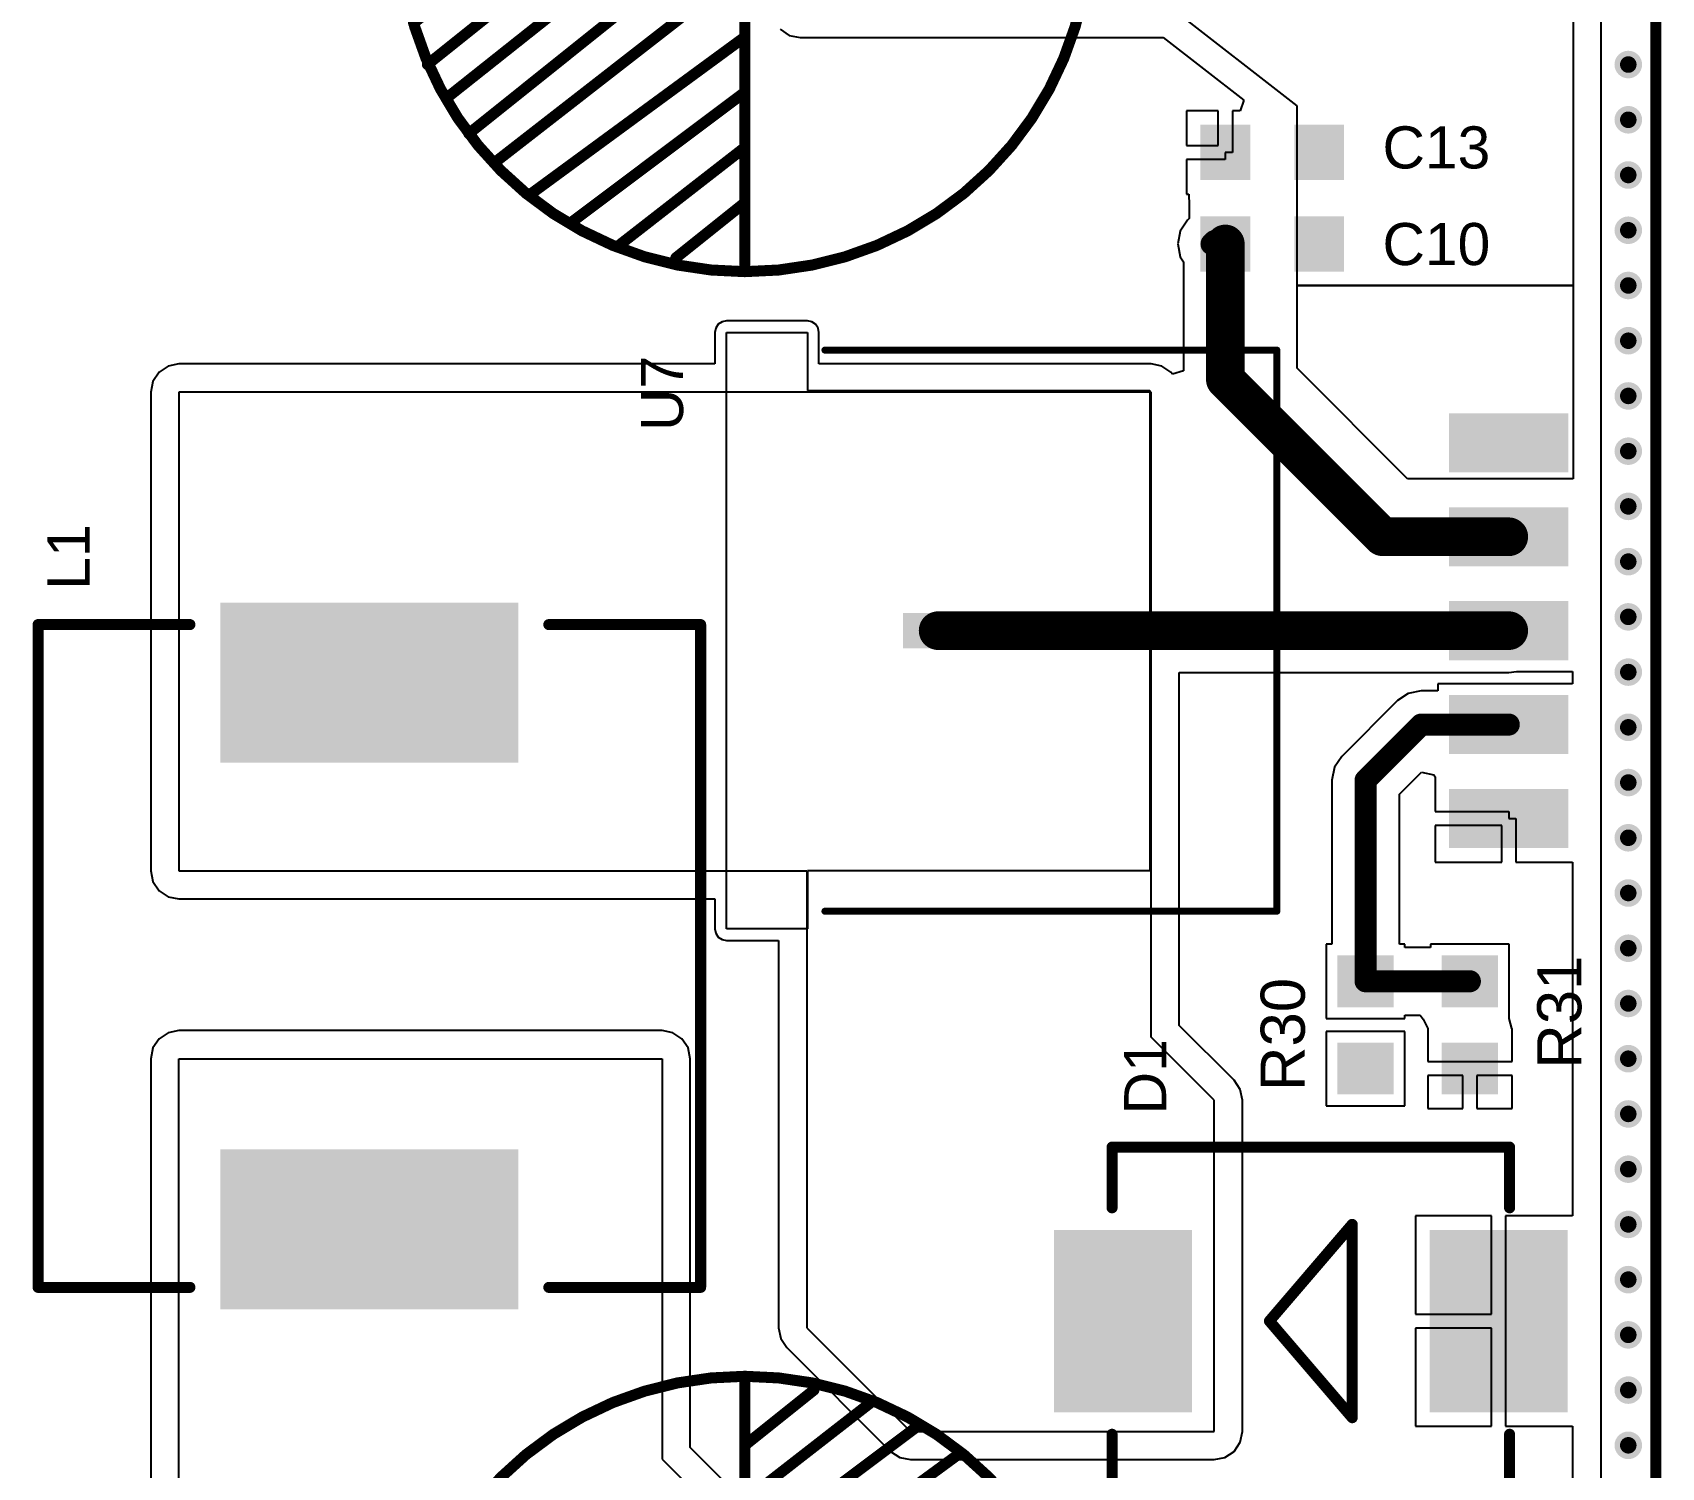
# Model space of a CAD drawing. Header units: inches. Extents: x 0 to 100, y 0 to 65.
# Drawn here: x 70.6 to 100.1, y 13.1 to 39.08 of the extents above; entities that cross this region are included whole.
import ezdxf

# ---------------------------------------------------------------- set-up
doc = ezdxf.new("R2010")
doc.units = ezdxf.units.IN
for name, color, linetype in [('Keep-Out Layer', 6, 'Continuous'), ('Multi-Layer', 9, 'Continuous'), ('Pad Holes', 156, 'Continuous'), ('Top Layer', 1, 'Continuous'), ('Top Overlay', 2, 'Continuous'), ('Via Holes', 16, 'Continuous')]:
    doc.layers.add(name, color=color, linetype=linetype)
doc.styles.add('Arial', font='', dxfattribs={"height": 0.2})
doc.styles.get('Arial').set_extended_font_data('Arial')

# ---------------------------------------------------------------- blocks, each defined once
blk = doc.blocks.new('XL4015_314')
at = {"layer": 'Top Layer'}
for points in [[(-6.342001539999999, 3.772999819999999), (-6.342001539999999, 2.70299942), (-8.5020023, 2.70299942), (-8.5020023, 3.772999819999999)], [(-6.342001539999999, 2.07299814), (-6.342001539999999, 1.00299774), (-8.5020023, 1.00299774), (-8.5020023, 2.07299814)], [(-6.342001539999999, 0.3729990000000001), (-6.342001539999999, -0.6970014), (-8.5020023, -0.6970014), (-8.5020023, 0.3729989999999999)], [(2.277999, 0.1554988), (3.547999, 0.1554988), (3.547999, -0.4795012), (2.277999, -0.4795012)], [(-6.342001539999999, -1.32700014), (-6.342001539999999, -2.39700054), (-8.5020023, -2.39700054), (-8.5020023, -1.32700014)], [(-6.342001539999999, -3.02700182), (-6.342001539999999, -4.09700222), (-8.5020023, -4.09700222), (-8.5020023, -3.02700182)]]:
    blk.add_hatch(color=1, dxfattribs=at).paths.add_polyline_path(points)
for p, q in [((5.27799808, 4.187997719999999), (5.27799808, 5.23799816)), ((5.27799808, 5.23799816), (6.74800022, 5.23799816)), ((6.74800022, 5.23799816), (6.74800022, -5.56200056)), ((-0.92200222, -4.51200012), (-0.92200222, 4.187997719999999)), ((-0.92200222, 4.187997719999999), (5.27799808, 4.187997719999999)), ((5.27799808, -4.51200012), (-0.92200222, -4.51200012)), ((5.27799808, -5.56200056), (5.27799808, -4.51200012)), ((6.74800022, -5.56200056), (5.27799808, -5.56200056))]:
    blk.add_line(p, q, dxfattribs=at)
at = {"layer": 'Top Overlay', "const_width": 0.127}
for points in [[(4.96299998, 4.917998799999999), (-3.22200016, 4.917998799999999)], [(-3.22200016, 4.917998799999999), (-3.22200016, -5.2420012)], [(4.96299998, -5.2420012), (-3.22200016, -5.2420012)]]:
    blk.add_lwpolyline(points, dxfattribs=at)
at = {"layer": 'Top Overlay', "const_width": 0.0635}
for points in [[(-3.25375016, 4.917998799999999, 1), (-3.19025016, 4.917998799999999, 1)], [(-3.25375016, 4.917998799999999, 1), (-3.19025016, 4.917998799999999, 1)], [(4.93124998, 4.917998799999999, 1), (4.99474998, 4.917998799999999, 1)], [(-3.25375016, -5.2420012, 1), (-3.19025016, -5.2420012, 1)], [(-3.25375016, -5.2420012, 1), (-3.19025016, -5.2420012, 1)], [(4.93124998, -5.2420012, 1), (4.99474998, -5.2420012, 1)]]:
    blk.add_lwpolyline(points, format="xyb", close=True, dxfattribs=at)
blk = doc.blocks.new('DIOM6959X26L_315')
at = {"layer": 'Top Layer'}
for points in [[(-4.65000086, -1.65000051), (-4.65000086, 1.65000051), (-2.15000078, 1.65000051), (-2.15000078, -1.65000051)], [(2.14999824, -1.65000051), (2.14999824, 1.65000051), (4.64999832, 1.65000051), (4.64999832, -1.65000051)]]:
    blk.add_hatch(color=1, dxfattribs=at).paths.add_polyline_path(points)
at = {"layer": 'Top Overlay', "const_width": 0.1999996}
for points in [[(-3.60000042, 2.04999844), (-3.60000042, 3.14999878)], [(-3.60000042, 3.14999878), (3.60000042, 3.14999878)], [(3.60000042, 2.04999844), (3.60000042, 3.14999878)], [(-0.7499985, 0), (0.75000104, 1.74999904)], [(0.75000104, -1.74999904), (0.75000104, 1.74999904)], [(-0.7499985, 0), (0.75000104, -1.74999904)], [(-3.60000042, -3.15000132), (-3.60000042, -2.05000098)], [(3.60000042, -3.15000132), (3.60000042, -2.05000098)], [(-3.60000042, -3.15000132), (3.60000042, -3.15000132)]]:
    blk.add_lwpolyline(points, dxfattribs=at)
at = {"layer": 'Top Overlay', "const_width": 0.0999998}
for points in [[(-3.65000032, 3.14999878, 1), (-3.55000052, 3.14999878, 1)], [(-3.65000032, 3.14999878, 1), (-3.55000052, 3.14999878, 1)], [(3.55000052, 3.14999878, 1), (3.65000032, 3.14999878, 1)], [(3.55000052, 3.14999878, 1), (3.65000032, 3.14999878, 1)], [(-3.65000032, 2.04999844, 1), (-3.55000052, 2.04999844, 1)], [(3.55000052, 2.04999844, 1), (3.65000032, 2.04999844, 1)], [(0.7000011399999999, 1.74999904, 1), (0.8000009399999999, 1.74999904, 1)], [(0.7000011399999999, 1.74999904, 1), (0.8000009399999999, 1.74999904, 1)], [(-0.7999984, 0, 1), (-0.6999985999999999, 0, 1)], [(-0.7999984, 0, 1), (-0.6999985999999999, 0, 1)], [(0.7000011399999999, -1.74999904, 1), (0.8000009399999999, -1.74999904, 1)], [(0.7000011399999999, -1.74999904, 1), (0.8000009399999999, -1.74999904, 1)], [(-3.65000032, -2.05000098, 1), (-3.55000052, -2.05000098, 1)], [(3.55000052, -2.05000098, 1), (3.65000032, -2.05000098, 1)], [(-3.65000032, -3.15000132, 1), (-3.55000052, -3.15000132, 1)], [(-3.65000032, -3.15000132, 1), (-3.55000052, -3.15000132, 1)], [(3.55000052, -3.15000132, 1), (3.65000032, -3.15000132, 1)], [(3.55000052, -3.15000132, 1), (3.65000032, -3.15000132, 1)]]:
    blk.add_lwpolyline(points, format="xyb", close=True, dxfattribs=at)
blk = doc.blocks.new('CAPC1608X10N_316')
at = {"layer": 'Top Layer'}
for points in [[(-1.30000121, -0.5000002699999999), (-1.30000121, 0.5000002699999999), (-0.4000004699999999, 0.5000002699999999), (-0.4000004699999999, -0.5000002699999999)], [(0.39999793, -0.5000002699999999), (0.39999793, 0.5000002699999999), (1.29999867, 0.5000002699999999), (1.29999867, -0.5000002699999999)]]:
    blk.add_hatch(color=1, dxfattribs=at).paths.add_polyline_path(points)
blk = doc.blocks.new('RES_0603_321')
at = {"layer": 'Top Layer'}
for points in [[(-1.25999875, 0.5100002499999999), (-0.31999809, 0.5100002499999999), (-0.31999809, -0.5100002499999999), (-1.25999875, -0.5100002499999999)], [(0.32000317, 0.5100002499999999), (1.26000383, 0.5100002499999999), (1.26000383, -0.5100002499999999), (0.32000317, -0.5100002499999999)]]:
    blk.add_hatch(color=1, dxfattribs=at).paths.add_polyline_path(points)
blk = doc.blocks.new('RES_0603_322')
at = {"layer": 'Top Layer'}
for points in [[(-1.25999875, 0.5100002499999999), (-0.31999809, 0.5100002499999999), (-0.31999809, -0.5100002499999999), (-1.25999875, -0.5100002499999999)], [(0.32000317, 0.5100002499999999), (1.26000383, 0.5100002499999999), (1.26000383, -0.5100002499999999), (0.32000317, -0.5100002499999999)]]:
    blk.add_hatch(color=1, dxfattribs=at).paths.add_polyline_path(points)
blk = doc.blocks.new('CAP_D12_5_H21_P5_324')
at = {"layer": 'Multi-Layer'}
h = blk.add_hatch(color=9, dxfattribs=at)
edge = h.paths.add_edge_path()
edge.add_arc((-2.50000008, 0), 0.7499985, 0, 360)
h = blk.add_hatch(color=9, dxfattribs=at)
edge = h.paths.add_edge_path()
edge.add_arc((2.50000008, 0), 0.7499985, 0, 360)
at = {"layer": 'Pad Holes'}
h = blk.add_hatch(color=7, dxfattribs=at)
edge = h.paths.add_edge_path()
edge.add_arc((-2.50000008, 0), 0.3999992, 0, 360)
h = blk.add_hatch(color=7, dxfattribs=at)
edge = h.paths.add_edge_path()
edge.add_arc((2.50000008, 0), 0.3999992, 0, 360)
at = {"layer": 'Top Layer'}
h = blk.add_hatch(color=1, dxfattribs=at)
edge = h.paths.add_edge_path()
edge.add_arc((-2.50000008, 0), 0.7499985, 0, 360)
h = blk.add_hatch(color=1, dxfattribs=at)
edge = h.paths.add_edge_path()
edge.add_arc((2.50000008, 0), 0.7499985, 0, 360)
at = {"layer": 'Top Overlay'}
for points, const_width in [([(6.2500002, 0, 1), (-6.2500002, 0, 1)], 0.1999996), ([(-0.0499999, 6.2500002, 1), (0.0499999, 6.2500002, 1)], 0.0999998), ([(1.20000014, 6.000000699999999, 1), (1.29999994, 6.000000699999999, 1)], 0.0999998), ([(2.20000068, 5.7500012, 1), (2.30000048, 5.7500012, 1)], 0.0999998), ([(3.11000648, 5.3700045, 1), (3.21000628, 5.3700045, 1)], 0.0999998), ([(-0.0499999, 5.00000016, 1), (0.0499999, 5.00000016, 1)], 0.0999998), ([(3.8465125, 4.857442659999999, 1), (3.9465123, 4.857442659999999, 1)], 0.0999998), ([(4.45000126, 4.24999912, 1), (4.55000106, 4.24999912, 1)], 0.0999998), ([(-0.0499999, 3.99999962, 1), (0.0499999, 3.99999962, 1)], 0.0999998), ([(4.950000259999999, 3.75000012, 1), (5.050000059999999, 3.75000012, 1)], 0.0999998), ([(-0.0499999, 2.99999908, 1), (0.0499999, 2.99999908, 1)], 0.0999998), ([(5.363573219999999, 3.11416192, 1), (5.463573019999999, 3.11416192, 1)], 0.0999998), ([(5.7000013, 2.50000008, 1), (5.8000011, 2.50000008, 1)], 0.0999998), ([(-0.0499999, 2.00000108, 1), (0.0499999, 2.00000108, 1)], 0.0999998), ([(5.9500008, 1.74999904, 1), (6.0500006, 1.74999904, 1)], 0.0999998), ([(2.97510962, 1.21836434, 1), (3.07510942, 1.21836434, 1)], 0.0999998), ([(3.62683044, 0.84146136, 1), (3.72683024, 0.84146136, 1)], 0.0999998), ([(6.0890785, 0.8783116799999999, 1), (6.189078299999999, 0.8783116799999999, 1)], 0.0999998), ([(-7.300000639999999, 0.508, 1), (-7.20000084, 0.508, 1)], 0.0999998), ([(-0.0499999, 0.75000104, 1), (0.0499999, 0.75000104, 1)], 0.0999998), ([(5.9500008, 0.75000104, 1), (6.0500006, 0.75000104, 1)], 0.0999998), ([(5.9500008, 0.75000104, 1), (6.0500006, 0.75000104, 1)], 0.0999998), ([(-7.808000639999999, 0, 1), (-7.708000839999999, 0, 1)], 0.0999998), ([(-6.79200064, 0, 1), (-6.69200084, 0, 1)], 0.0999998), ([(-6.300000099999999, 0, 1), (-6.200000299999999, 0, 1)], 0.0999998), ([(3.7243893, -0.03048762, 1), (3.824389099999999, -0.03048762, 1)], 0.0999998), ([(6.200000299999999, 0, 1), (6.300000099999999, 0, 1)], 0.0999998), ([(6.200000299999999, 0, 1), (6.300000099999999, 0, 1)], 0.0999998), ([(-0.0499999, -0.2499995, 1), (0.0499999, -0.2499995, 1)], 0.0999998), ([(1.17950742, -0.22540976, 1), (1.27950722, -0.22540976, 1)], 0.0999998), ([(-7.300000639999999, -0.508, 1), (-7.20000084, -0.508, 1)], 0.0999998), ([(1.43235426, -0.9794112999999999, 1), (1.53235406, -0.9794112999999999, 1)], 0.0999998), ([(-0.0499999, -1.25000004, 1), (0.0499999, -1.25000004, 1)], 0.0999998), ([(6.13361994, -0.9872268799999999, 1), (6.23361974, -0.9872268799999999, 1)], 0.0999998), ([(2.0603464, -1.37413746, 1), (2.1603462, -1.37413746, 1)], 0.0999998), ([(-0.0499999, -2.25000058, 1), (0.0499999, -2.25000058, 1)], 0.0999998), ([(5.6546369, -2.527808, 1), (5.7546367, -2.527808, 1)], 0.0999998), ([(-0.0499999, -3.25000112, 1), (0.0499999, -3.25000112, 1)], 0.0999998), ([(-0.0499999, -4.24999912, 1), (0.0499999, -4.24999912, 1)], 0.0999998), ([(-0.0499999, -5.24999966, 1), (0.0499999, -5.24999966, 1)], 0.0999998), ([(-0.0499999, -6.2500002, 1), (0.0499999, -6.2500002, 1)], 0.0999998), ([(-0.0499999, -6.2500002, 1), (0.0499999, -6.2500002, 1)], 0.0999998), ([(1.2496673, -6.11542592, 1), (1.3496671, -6.11542592, 1)], 0.0999998)]:
    blk.add_lwpolyline(points, format="xyb", close=True, dxfattribs=dict(at, const_width=const_width))
at = {"layer": 'Top Overlay', "const_width": 0.1999996}
for points in [[(0, -6.2500002), (0, 6.2500002)], [(0, 5.00000016), (1.25000004, 6.000000699999999)], [(0, 3.99999962), (2.25000058, 5.7500012)], [(0, 2.99999908), (3.16000638, 5.3700045)], [(0, 2.00000108), (3.896512399999999, 4.857442659999999)], [(0, 0.75000104), (4.50000116, 4.24999912)], [(0, -0.2499995), (5.00000016, 3.75000012)], [(3.02510952, 1.21836434), (5.41357312, 3.11416192)], [(3.67683034, 0.84146136), (5.7500012, 2.50000008)], [(3.7743892, -0.03048762), (6.000000699999999, 1.74999904)], [(6.000000699999999, 0.75000104), (6.1390784, 0.8783116799999999)], [(-7.250000739999999, -0.508), (-7.250000739999999, 0.508)], [(0, -4.24999912), (6.000000699999999, 0.75000104)], [(-7.75800074, 0), (-6.742000739999999, 0)], [(0, -5.24999966), (6.2500002, 0)], [(0, -1.25000004), (1.22950732, -0.22540976)], [(0, -2.25000058), (1.48235416, -0.9794112999999999)], [(0, -6.2500002), (6.18361984, -0.9872268799999999)], [(0, -3.25000112), (2.1103463, -1.37413746)], [(1.2996672, -6.11542592), (5.7046368, -2.527808)]]:
    blk.add_lwpolyline(points, dxfattribs=at)
blk = doc.blocks.new('IND_1212_325')
at = {"layer": 'Top Layer'}
for points in [[(-6.39999736, -2.69999714), (-6.39999736, 2.70000222), (-3.499998080000001, 2.70000222), (-3.499998079999999, -2.69999714)], [(3.50000316, -2.69999714), (3.500003159999999, 2.70000222), (6.40000244, 2.70000222), (6.40000244, -2.69999714)]]:
    blk.add_hatch(color=1, dxfattribs=at).paths.add_polyline_path(points)
at = {"layer": 'Top Overlay', "const_width": 0.1999996}
for points in [[(-6.000000699999999, 3.25000112), (-5.99999816, 6.00000324)], [(6.00000324, 6.00000324), (-5.99999816, 6.00000324)], [(6.000000699999999, 3.25000112), (6.00000324, 6.00000324)], [(-5.99999816, -5.99999816), (-6.000000699999999, -3.25000112)], [(6.00000324, -5.99999816), (6.000000699999999, -3.25000112)], [(6.00000324, -5.99999816), (-5.99999816, -5.99999816)]]:
    blk.add_lwpolyline(points, dxfattribs=at)
at = {"layer": 'Top Overlay', "const_width": 0.0999998}
for points in [[(-6.04999806, 6.00000324, 1), (-5.94999826, 6.00000324, 1)], [(-6.04999806, 6.00000324, 1), (-5.94999826, 6.00000324, 1)], [(5.950003339999999, 6.00000324, 1), (6.050003139999999, 6.00000324, 1)], [(5.950003339999999, 6.00000324, 1), (6.050003139999999, 6.00000324, 1)], [(-6.0500006, 3.25000112, 1), (-5.9500008, 3.25000112, 1)], [(5.9500008, 3.25000112, 1), (6.0500006, 3.25000112, 1)], [(-6.0500006, -3.25000112, 1), (-5.9500008, -3.25000112, 1)], [(5.9500008, -3.25000112, 1), (6.0500006, -3.25000112, 1)], [(-6.04999806, -5.99999816, 1), (-5.94999826, -5.99999816, 1)], [(-6.04999806, -5.99999816, 1), (-5.94999826, -5.99999816, 1)], [(5.950003339999999, -5.99999816, 1), (6.050003139999999, -5.99999816, 1)], [(5.950003339999999, -5.99999816, 1), (6.050003139999999, -5.99999816, 1)]]:
    blk.add_lwpolyline(points, format="xyb", close=True, dxfattribs=at)
blk = doc.blocks.new('CAP_D12_5_H21_P5_326')
at = {"layer": 'Multi-Layer'}
h = blk.add_hatch(color=9, dxfattribs=at)
edge = h.paths.add_edge_path()
edge.add_arc((-2.50000008, 0), 0.7499985, 0, 360)
h = blk.add_hatch(color=9, dxfattribs=at)
edge = h.paths.add_edge_path()
edge.add_arc((2.50000008, 0), 0.7499985, 0, 360)
at = {"layer": 'Pad Holes'}
h = blk.add_hatch(color=7, dxfattribs=at)
edge = h.paths.add_edge_path()
edge.add_arc((-2.50000008, 0), 0.3999992, 0, 360)
h = blk.add_hatch(color=7, dxfattribs=at)
edge = h.paths.add_edge_path()
edge.add_arc((2.50000008, 0), 0.3999992, 0, 360)
at = {"layer": 'Top Layer'}
h = blk.add_hatch(color=1, dxfattribs=at)
edge = h.paths.add_edge_path()
edge.add_arc((-2.50000008, 0), 0.7499985, 0, 360)
h = blk.add_hatch(color=1, dxfattribs=at)
edge = h.paths.add_edge_path()
edge.add_arc((2.50000008, 0), 0.7499985, 0, 360)
at = {"layer": 'Top Overlay'}
for points, const_width in [([(6.2500002, 0, 1), (-6.2500002, 0, 1)], 0.1999996), ([(-0.0499999, 6.2500002, 1), (0.0499999, 6.2500002, 1)], 0.0999998), ([(1.20000014, 6.000000699999999, 1), (1.29999994, 6.000000699999999, 1)], 0.0999998), ([(2.20000068, 5.7500012, 1), (2.30000048, 5.7500012, 1)], 0.0999998), ([(3.11000648, 5.3700045, 1), (3.21000628, 5.3700045, 1)], 0.0999998), ([(-0.0499999, 5.00000016, 1), (0.0499999, 5.00000016, 1)], 0.0999998), ([(3.8465125, 4.857442659999999, 1), (3.9465123, 4.857442659999999, 1)], 0.0999998), ([(4.45000126, 4.24999912, 1), (4.55000106, 4.24999912, 1)], 0.0999998), ([(-0.0499999, 3.99999962, 1), (0.0499999, 3.99999962, 1)], 0.0999998), ([(4.950000259999999, 3.75000012, 1), (5.050000059999999, 3.75000012, 1)], 0.0999998), ([(-0.0499999, 2.99999908, 1), (0.0499999, 2.99999908, 1)], 0.0999998), ([(5.363573219999999, 3.11416192, 1), (5.463573019999999, 3.11416192, 1)], 0.0999998), ([(5.7000013, 2.50000008, 1), (5.8000011, 2.50000008, 1)], 0.0999998), ([(-0.0499999, 2.00000108, 1), (0.0499999, 2.00000108, 1)], 0.0999998), ([(5.9500008, 1.74999904, 1), (6.0500006, 1.74999904, 1)], 0.0999998), ([(2.97510962, 1.21836434, 1), (3.07510942, 1.21836434, 1)], 0.0999998), ([(3.62683044, 0.84146136, 1), (3.72683024, 0.84146136, 1)], 0.0999998), ([(6.0890785, 0.8783116799999999, 1), (6.189078299999999, 0.8783116799999999, 1)], 0.0999998), ([(-7.300000639999999, 0.508, 1), (-7.20000084, 0.508, 1)], 0.0999998), ([(-0.0499999, 0.75000104, 1), (0.0499999, 0.75000104, 1)], 0.0999998), ([(5.9500008, 0.75000104, 1), (6.0500006, 0.75000104, 1)], 0.0999998), ([(5.9500008, 0.75000104, 1), (6.0500006, 0.75000104, 1)], 0.0999998), ([(-7.808000639999999, 0, 1), (-7.708000839999999, 0, 1)], 0.0999998), ([(-6.79200064, 0, 1), (-6.69200084, 0, 1)], 0.0999998), ([(-6.300000099999999, 0, 1), (-6.200000299999999, 0, 1)], 0.0999998), ([(3.7243893, -0.03048762, 1), (3.824389099999999, -0.03048762, 1)], 0.0999998), ([(6.200000299999999, 0, 1), (6.300000099999999, 0, 1)], 0.0999998), ([(6.200000299999999, 0, 1), (6.300000099999999, 0, 1)], 0.0999998), ([(-0.0499999, -0.2499995, 1), (0.0499999, -0.2499995, 1)], 0.0999998), ([(1.17950742, -0.22540976, 1), (1.27950722, -0.22540976, 1)], 0.0999998), ([(-7.300000639999999, -0.508, 1), (-7.20000084, -0.508, 1)], 0.0999998), ([(1.43235426, -0.9794112999999999, 1), (1.53235406, -0.9794112999999999, 1)], 0.0999998), ([(-0.0499999, -1.25000004, 1), (0.0499999, -1.25000004, 1)], 0.0999998), ([(6.13361994, -0.9872268799999999, 1), (6.23361974, -0.9872268799999999, 1)], 0.0999998), ([(2.0603464, -1.37413746, 1), (2.1603462, -1.37413746, 1)], 0.0999998), ([(-0.0499999, -2.25000058, 1), (0.0499999, -2.25000058, 1)], 0.0999998), ([(5.6546369, -2.527808, 1), (5.7546367, -2.527808, 1)], 0.0999998), ([(-0.0499999, -3.25000112, 1), (0.0499999, -3.25000112, 1)], 0.0999998), ([(-0.0499999, -4.24999912, 1), (0.0499999, -4.24999912, 1)], 0.0999998), ([(-0.0499999, -5.24999966, 1), (0.0499999, -5.24999966, 1)], 0.0999998), ([(-0.0499999, -6.2500002, 1), (0.0499999, -6.2500002, 1)], 0.0999998), ([(-0.0499999, -6.2500002, 1), (0.0499999, -6.2500002, 1)], 0.0999998), ([(1.2496673, -6.11542592, 1), (1.3496671, -6.11542592, 1)], 0.0999998)]:
    blk.add_lwpolyline(points, format="xyb", close=True, dxfattribs=dict(at, const_width=const_width))
at = {"layer": 'Top Overlay', "const_width": 0.1999996}
for points in [[(0, 6.2500002), (0, -6.2500002)], [(1.25000004, 6.000000699999999), (0, 5.00000016)], [(2.25000058, 5.7500012), (0, 3.99999962)], [(3.16000638, 5.3700045), (0, 2.99999908)], [(3.896512399999999, 4.857442659999999), (0, 2.00000108)], [(4.50000116, 4.24999912), (0, 0.75000104)], [(5.00000016, 3.75000012), (0, -0.2499995)], [(5.41357312, 3.11416192), (3.02510952, 1.21836434)], [(5.7500012, 2.50000008), (3.67683034, 0.84146136)], [(6.000000699999999, 1.74999904), (3.7743892, -0.03048762)], [(6.1390784, 0.8783116799999999), (6.000000699999999, 0.75000104)], [(-7.250000739999999, 0.508), (-7.250000739999999, -0.508)], [(6.000000699999999, 0.75000104), (0, -4.24999912)], [(-6.742000739999999, 0), (-7.75800074, 0)], [(6.2500002, 0), (0, -5.24999966)], [(1.22950732, -0.22540976), (0, -1.25000004)], [(1.48235416, -0.9794112999999999), (0, -2.25000058)], [(6.18361984, -0.9872268799999999), (0, -6.2500002)], [(2.1103463, -1.37413746), (0, -3.25000112)], [(5.7046368, -2.527808), (1.2996672, -6.11542592)]]:
    blk.add_lwpolyline(points, dxfattribs=at)
blk = doc.blocks.new('CAPC1608X10N_327')
at = {"layer": 'Top Layer'}
for points in [[(-1.30000121, -0.5000002699999999), (-1.30000121, 0.5000002699999999), (-0.4000004699999999, 0.5000002699999999), (-0.4000004699999999, -0.5000002699999999)], [(0.39999793, -0.5000002699999999), (0.39999793, 0.5000002699999999), (1.29999867, 0.5000002699999999), (1.29999867, -0.5000002699999999)]]:
    blk.add_hatch(color=1, dxfattribs=at).paths.add_polyline_path(points)

msp = doc.modelspace()

# ---------------------------------------------------------------- hatches: boundary and pattern name
at = {"layer": 'Top Layer'}
h = msp.add_hatch(color=1, dxfattribs=at)
edge = h.paths.add_edge_path()
edge.add_arc((99.49999912, 38.50000428), 0.2499995, 0, 360)
h = msp.add_hatch(color=1, dxfattribs=at)
edge = h.paths.add_edge_path()
edge.add_arc((99.49999912, 37.50000374), 0.2499995, 0, 360)
h = msp.add_hatch(color=1, dxfattribs=at)
edge = h.paths.add_edge_path()
edge.add_arc((99.49999912, 36.50000574), 0.2499995, 0, 360)
h = msp.add_hatch(color=1, dxfattribs=at)
edge = h.paths.add_edge_path()
edge.add_arc((99.49999912, 35.50000266), 0.2499995, 0, 360)
h = msp.add_hatch(color=1, dxfattribs=at)
edge = h.paths.add_edge_path()
edge.add_arc((99.49999912, 34.50000465999999), 0.2499995, 0, 360)
h = msp.add_hatch(color=1, dxfattribs=at)
edge = h.paths.add_edge_path()
edge.add_arc((99.49999912, 33.50000412), 0.2499995, 0, 360)
h = msp.add_hatch(color=1, dxfattribs=at)
edge = h.paths.add_edge_path()
edge.add_arc((99.49999912, 32.50000612), 0.2499995, 0, 360)
h = msp.add_hatch(color=1, dxfattribs=at)
edge = h.paths.add_edge_path()
edge.add_arc((99.49999912, 31.5000005), 0.2499995, 0, 360)
h = msp.add_hatch(color=1, dxfattribs=at)
edge = h.paths.add_edge_path()
edge.add_arc((99.49999912, 30.5000025), 0.2499995, 0, 360)
h = msp.add_hatch(color=1, dxfattribs=at)
edge = h.paths.add_edge_path()
edge.add_arc((99.49999912, 29.50000196), 0.2499995, 0, 360)
h = msp.add_hatch(color=1, dxfattribs=at)
edge = h.paths.add_edge_path()
edge.add_arc((99.49999912, 28.50000396), 0.2499995, 0, 360)
h = msp.add_hatch(color=1, dxfattribs=at)
edge = h.paths.add_edge_path()
edge.add_arc((99.49999912, 27.50000088), 0.2499995, 0, 360)
h = msp.add_hatch(color=1, dxfattribs=at)
edge = h.paths.add_edge_path()
edge.add_arc((99.49999912, 26.50000288), 0.2499995, 0, 360)
h = msp.add_hatch(color=1, dxfattribs=at)
edge = h.paths.add_edge_path()
edge.add_arc((99.49999912, 25.50000233999999), 0.2499995, 0, 360)
h = msp.add_hatch(color=1, dxfattribs=at)
edge = h.paths.add_edge_path()
edge.add_arc((99.49999912, 24.50000434), 0.2499995, 0, 360)
h = msp.add_hatch(color=1, dxfattribs=at)
edge = h.paths.add_edge_path()
edge.add_arc((99.49999912, 23.50000126), 0.2499995, 0, 360)
h = msp.add_hatch(color=1, dxfattribs=at)
edge = h.paths.add_edge_path()
edge.add_arc((99.49999912, 22.50000326), 0.2499995, 0, 360)
h = msp.add_hatch(color=1, dxfattribs=at)
edge = h.paths.add_edge_path()
edge.add_arc((99.49999912, 21.50000272), 0.2499995, 0, 360)
h = msp.add_hatch(color=1, dxfattribs=at)
edge = h.paths.add_edge_path()
edge.add_arc((99.49999912, 20.50000472), 0.2499995, 0, 360)
h = msp.add_hatch(color=1, dxfattribs=at)
edge = h.paths.add_edge_path()
edge.add_arc((99.49999912, 19.4999991), 0.2499995, 0, 360)
h = msp.add_hatch(color=1, dxfattribs=at)
edge = h.paths.add_edge_path()
edge.add_arc((99.49999912, 18.5000011), 0.2499995, 0, 360)
h = msp.add_hatch(color=1, dxfattribs=at)
edge = h.paths.add_edge_path()
edge.add_arc((99.49999912, 17.50000056), 0.2499995, 0, 360)
h = msp.add_hatch(color=1, dxfattribs=at)
edge = h.paths.add_edge_path()
edge.add_arc((99.49999912, 16.50000002), 0.2499995, 0, 360)
h = msp.add_hatch(color=1, dxfattribs=at)
edge = h.paths.add_edge_path()
edge.add_arc((99.49999912, 15.49999948), 0.2499995, 0, 360)
h = msp.add_hatch(color=1, dxfattribs=at)
edge = h.paths.add_edge_path()
edge.add_arc((99.49999912, 14.50000148), 0.2499995, 0, 360)
h = msp.add_hatch(color=1, dxfattribs=at)
edge = h.paths.add_edge_path()
edge.add_arc((99.49999912, 13.50000094), 0.2499995, 0, 360)
at = {"layer": 'Via Holes'}
h = msp.add_hatch(color=7, dxfattribs=at)
edge = h.paths.add_edge_path()
edge.add_arc((99.49999912, 38.50000428), 0.1499997, 0, 360)
h = msp.add_hatch(color=7, dxfattribs=at)
edge = h.paths.add_edge_path()
edge.add_arc((99.49999912, 37.50000374), 0.1499997, 0, 360)
h = msp.add_hatch(color=7, dxfattribs=at)
edge = h.paths.add_edge_path()
edge.add_arc((99.49999912, 36.50000574), 0.1499997, 0, 360)
h = msp.add_hatch(color=7, dxfattribs=at)
edge = h.paths.add_edge_path()
edge.add_arc((99.49999912, 35.50000266), 0.1499997, 0, 360)
h = msp.add_hatch(color=7, dxfattribs=at)
edge = h.paths.add_edge_path()
edge.add_arc((99.49999912, 34.50000465999999), 0.1499997, 0, 360)
h = msp.add_hatch(color=7, dxfattribs=at)
edge = h.paths.add_edge_path()
edge.add_arc((99.49999912, 33.50000412), 0.1499997, 0, 360)
h = msp.add_hatch(color=7, dxfattribs=at)
edge = h.paths.add_edge_path()
edge.add_arc((99.49999912, 32.50000612), 0.1499997, 0, 360)
h = msp.add_hatch(color=7, dxfattribs=at)
edge = h.paths.add_edge_path()
edge.add_arc((99.49999912, 31.5000005), 0.1499997, 0, 360)
h = msp.add_hatch(color=7, dxfattribs=at)
edge = h.paths.add_edge_path()
edge.add_arc((99.49999912, 30.5000025), 0.1499997, 0, 360)
h = msp.add_hatch(color=7, dxfattribs=at)
edge = h.paths.add_edge_path()
edge.add_arc((99.49999912, 29.50000196), 0.1499997, 0, 360)
h = msp.add_hatch(color=7, dxfattribs=at)
edge = h.paths.add_edge_path()
edge.add_arc((99.49999912, 28.50000396), 0.1499997, 0, 360)
h = msp.add_hatch(color=7, dxfattribs=at)
edge = h.paths.add_edge_path()
edge.add_arc((99.49999912, 27.50000088), 0.1499997, 0, 360)
h = msp.add_hatch(color=7, dxfattribs=at)
edge = h.paths.add_edge_path()
edge.add_arc((99.49999912, 26.50000288), 0.1499997, 0, 360)
h = msp.add_hatch(color=7, dxfattribs=at)
edge = h.paths.add_edge_path()
edge.add_arc((99.49999912, 25.50000233999999), 0.1499997, 0, 360)
h = msp.add_hatch(color=7, dxfattribs=at)
edge = h.paths.add_edge_path()
edge.add_arc((99.49999912, 24.50000434), 0.1499997, 0, 360)
h = msp.add_hatch(color=7, dxfattribs=at)
edge = h.paths.add_edge_path()
edge.add_arc((99.49999912, 23.50000126), 0.1499997, 0, 360)
h = msp.add_hatch(color=7, dxfattribs=at)
edge = h.paths.add_edge_path()
edge.add_arc((99.49999912, 22.50000326), 0.1499997, 0, 360)
h = msp.add_hatch(color=7, dxfattribs=at)
edge = h.paths.add_edge_path()
edge.add_arc((99.49999912, 21.50000272), 0.1499997, 0, 360)
h = msp.add_hatch(color=7, dxfattribs=at)
edge = h.paths.add_edge_path()
edge.add_arc((99.49999912, 20.50000472), 0.1499997, 0, 360)
h = msp.add_hatch(color=7, dxfattribs=at)
edge = h.paths.add_edge_path()
edge.add_arc((99.49999912, 19.4999991), 0.1499997, 0, 360)
h = msp.add_hatch(color=7, dxfattribs=at)
edge = h.paths.add_edge_path()
edge.add_arc((99.49999912, 18.5000011), 0.1499997, 0, 360)
h = msp.add_hatch(color=7, dxfattribs=at)
edge = h.paths.add_edge_path()
edge.add_arc((99.49999912, 17.50000056), 0.1499997, 0, 360)
h = msp.add_hatch(color=7, dxfattribs=at)
edge = h.paths.add_edge_path()
edge.add_arc((99.49999912, 16.50000002), 0.1499997, 0, 360)
h = msp.add_hatch(color=7, dxfattribs=at)
edge = h.paths.add_edge_path()
edge.add_arc((99.49999912, 15.49999948), 0.1499997, 0, 360)
h = msp.add_hatch(color=7, dxfattribs=at)
edge = h.paths.add_edge_path()
edge.add_arc((99.49999912, 14.50000148), 0.1499997, 0, 360)
h = msp.add_hatch(color=7, dxfattribs=at)
edge = h.paths.add_edge_path()
edge.add_arc((99.49999912, 13.50000094), 0.1499997, 0, 360)

# ---------------------------------------------------------------- linework, layer by layer
at = {"layer": 'Keep-Out Layer', "const_width": 0.1999996}
msp.add_lwpolyline([(100.00000066, 64.99999954), (100.00000574, 5.08e-06)], dxfattribs=at)
at = {"layer": 'Top Layer'}
for p, q in [((99.00000012, 64.99999954), (99.00000012, 0)), ((100.00000066, 0), (100.00000066, 64.99999954)), ((98.50000112, 43.00000544), (98.50000112, 34.49999958)), ((93.50000096, 37.74999816), (91.25000037999999, 39.49999974)), ((84.13952692, 39.13952039999999), (84.30491647999999, 39.02901008)), ((84.30491647999999, 39.02901008), (84.50000625999999, 38.99020396)), ((84.50000625999999, 38.99020396), (91.07508328, 38.99020396)), ((91.07508328, 38.99020396), (92.53424469999999, 37.85530147999999)), ((92.53424469999999, 37.85530147999999), (92.46829867999999, 37.66309968)), ((92.07461138, 37.66309968), (91.49760973999999, 37.66309968)), ((91.49760973999999, 37.66309968), (91.49760973999999, 37.03610322)), ((92.07461138, 37.03610322), (92.07461138, 37.66309968)), ((92.46829867999999, 37.66309968), (92.32861138, 37.66309968)), ((92.32861138, 37.66309968), (92.32861138, 36.90910322)), ((93.49999842, 34.49999958), (93.50000096, 37.74999816)), ((91.49760973999999, 37.03610322), (92.07461138, 37.03610322)), ((92.32861138, 36.90910322), (92.20161138, 36.90910322)), ((92.20161138, 36.90910322), (92.20161138, 36.78210322)), ((92.20161138, 36.78210322), (91.49760973999999, 36.78210322)), ((91.49760973999999, 36.78210322), (91.49760973999999, 36.15510167999999)), ((91.49760973999999, 36.15510167999999), (91.54141711999999, 36.15510167999999)), ((91.54141711999999, 36.15510167999999), (91.54840719999999, 35.95479474)), ((91.54840974, 35.71355062), (91.51903464, 35.68417298)), ((91.54840719999999, 35.95479474), (91.54840974, 35.95479474)), ((91.54840974, 35.95479474), (91.54840974, 35.71355062)), ((91.38642123999999, 35.48570753999999), (91.33985541999999, 35.25159828)), ((91.51903464, 35.68417298), (91.38642123999999, 35.48570753999999)), ((91.33985541999999, 35.25159828), (91.38642123999999, 35.01748902)), ((91.38642123999999, 35.01748902), (91.44513841999999, 34.92961518)), ((91.44513841999999, 34.92961518), (91.44513841999999, 32.95461023999999)), ((93.49999842, 34.49999958), (98.50000112, 34.49999958)), ((93.49999842, 33.00000004), (93.49999842, 34.49999958)), ((98.50000112, 34.49999958), (93.49999842, 34.49999958)), ((98.50000112, 34.49999958), (98.50000112, 30.99999896)), ((82.97359071999999, 33.72928229999999), (82.95781986, 33.64999874)), ((82.95781986, 33.64999874), (82.95781986, 33.07874258)), ((83.01850046, 33.79649832), (82.97359071999999, 33.72928229999999)), ((83.08571647999999, 33.84140806), (83.01850046, 33.79649832)), ((83.16500004, 33.85717892), (83.08571647999999, 33.84140806)), ((84.63500218, 33.85717892), (83.16500004, 33.85717892)), ((84.71428574, 33.84140806), (84.63500218, 33.85717892)), ((84.78150176, 33.79649832), (84.71428574, 33.84140806)), ((84.82641149999999, 33.72928229999999), (84.78150176, 33.79649832)), ((84.84218236, 33.64999874), (84.82641149999999, 33.72928229999999)), ((84.84218236, 33.07874258), (84.84218236, 33.64999874)), ((73.25000082, 33.07874258), (73.05491104, 33.03993646)), ((82.95781986, 33.07874258), (73.25000082, 33.07874258)), ((90.85709793999999, 33.07874258), (84.84218236, 33.07874258)), ((91.05218771999999, 33.03993646), (90.85709793999999, 33.07874258)), ((72.77901116, 32.76403658), (72.74020504, 32.5689468)), ((72.88952148, 32.92942614), (72.77901116, 32.76403658)), ((73.05491104, 33.03993646), (72.88952148, 32.92942614)), ((91.21757728, 32.92942614), (91.05218771999999, 33.03993646)), ((91.24193842, 32.89296951999999), (91.21757728, 32.92942614)), ((91.44513841999999, 32.95461023999999), (91.24193842, 32.89296951999999)), ((95.49999949999999, 30.99999896), (93.49999842, 33.00000004)), ((72.74020504, 32.5689468), (72.74020504, 23.901908)), ((90.85709793999999, 32.5689468), (73.25000082, 32.5689468)), ((73.25000082, 32.5689468), (73.25000082, 23.901908)), ((90.85709793999999, 20.89289954), (90.85709793999999, 32.5689468)), ((98.50000112, 30.99999896), (95.49999949999999, 30.99999896)), ((91.36689372, 21.10406244), (91.36689372, 27.49352896)), ((91.36689372, 27.49352896), (97.33500217999999, 27.49352896)), ((97.33500217999999, 27.49352896), (97.47377761999999, 27.51179918)), ((97.47377761999999, 27.51179918), (98.49020433999999, 27.51179918)), ((98.49020433999999, 27.51179918), (98.49020433999999, 27.28820044)), ((95.74999899999999, 27.16175416), (95.51588974, 27.11518834)), ((96.05180179999999, 27.16175416), (95.74999899999999, 27.16175416)), ((98.49020433999999, 27.28820044), (96.05180179999999, 27.28820044)), ((96.05180179999999, 27.28820044), (96.05180179999999, 27.16175416)), ((95.31742175999999, 26.98257494), (94.30904684, 25.97419748)), ((95.51588974, 27.11518834), (95.31742175999999, 26.98257494)), ((94.30904684, 25.97419748), (94.17643344, 25.77573204)), ((94.17643344, 25.77573204), (94.12986762, 25.54162278)), ((95.35337546, 25.2882273), (95.75201829999999, 25.6868676)), ((95.75201829999999, 25.6868676), (95.97844151999999, 25.64026114)), ((94.12986762, 25.54162278), (94.12986762, 22.57517202)), ((95.97844151999999, 25.64026114), (96.0010018, 25.60230084)), ((96.0010018, 25.60230084), (96.0010018, 24.97699856)), ((95.35337546, 22.57517202), (95.35337546, 25.2882273)), ((96.0010018, 24.97699856), (97.33500217999999, 24.97699856)), ((97.33500217999999, 24.97699856), (97.33500217999999, 24.84999856)), ((97.33500217999999, 24.84999856), (97.46200218, 24.84999856)), ((97.46200218, 24.84999856), (97.46200218, 24.06099836)), ((97.20800218, 24.72299856), (96.0010018, 24.72299856)), ((96.0010018, 24.72299856), (96.0010018, 24.06099836)), ((97.20800218, 24.06099836), (97.20800218, 24.72299856)), ((72.74020504, 23.901908), (72.77901116, 23.70681822)), ((73.25000082, 23.901908), (84.62144873999999, 23.901908)), ((84.62144873999999, 23.901908), (84.62144873999999, 15.62855142)), ((96.0010018, 24.06099836), (97.20800218, 24.06099836)), ((97.46200218, 24.06099836), (98.49020433999999, 24.06099836)), ((98.49020433999999, 24.06099836), (98.49020433999999, 17.65399568)), ((72.77901116, 23.70681822), (72.88952148, 23.54142866)), ((72.88952148, 23.54142866), (73.05491104, 23.43091834)), ((73.05491104, 23.43091834), (73.25000082, 23.39211222)), ((73.25000082, 23.39211222), (82.95781986, 23.39211222)), ((82.95781986, 23.39211222), (82.95781986, 22.85000002)), ((82.95781986, 22.85000002), (82.97359071999999, 22.77071646)), ((82.97359071999999, 22.77071646), (83.01850046, 22.70350044)), ((83.01850046, 22.70350044), (83.08571647999999, 22.6585907)), ((83.08571647999999, 22.6585907), (83.16500004, 22.64281984)), ((83.16500004, 22.64281984), (84.11165296, 22.64281984)), ((84.11165296, 22.64281984), (84.11165296, 15.62855142)), ((94.12986762, 22.57517202), (94.02842256, 22.57517202)), ((94.02842256, 22.57517202), (94.02842256, 21.2287739)), ((95.45482052, 22.57517202), (95.35337546, 22.57517202)), ((95.45482052, 22.51372688), (95.45482052, 22.57517202)), ((95.9177152, 22.51372688), (95.45482052, 22.51372688)), ((97.34411315999999, 22.57517964), (95.9177152, 22.57517964)), ((95.9177152, 22.57517964), (95.9177152, 22.51372688)), ((97.34411315999999, 21.24918026), (97.34411315999999, 22.57517964)), ((95.45482052, 21.2287739), (95.45482052, 21.29021904)), ((95.45482052, 21.29021904), (95.72811182, 21.29021904)), ((95.72811182, 21.29021904), (95.78421788, 21.21492328)), ((97.34411569999999, 21.22878152), (97.34411315999999, 21.24918026)), ((73.05491104, 20.9709893), (72.88952148, 20.86047898)), ((73.25000082, 21.00979542), (73.05491104, 20.9709893)), ((82.00000109999999, 21.00979542), (73.25000082, 21.00979542)), ((82.19509088, 20.9709893), (82.00000109999999, 21.00979542)), ((82.36048044, 20.86047898), (82.19509088, 20.9709893)), ((92.36047822, 20.11048302), (91.36689372, 21.10406244)), ((94.02842256, 21.2287739), (95.45482052, 21.2287739)), ((95.45482052, 20.9951701), (94.02842256, 20.9951701)), ((94.02842256, 20.9951701), (94.02842256, 19.64877198)), ((95.45482052, 19.64877198), (95.45482052, 20.9951701)), ((95.78421788, 21.21492328), (95.8669152, 21.04597518)), ((95.8669152, 21.04597518), (95.8669152, 20.44897612)), ((97.39335614, 21.04597772), (97.34411569999999, 21.22878152)), ((97.39491315999999, 21.04597772), (97.39335614, 21.04597772)), ((97.39491315999999, 20.44897612), (97.39491315999999, 21.04597772)), ((72.77901116, 20.69508942), (72.74020504, 20.49999964)), ((72.88952148, 20.86047898), (72.77901116, 20.69508942)), ((82.47099075999999, 20.69508942), (82.36048044, 20.86047898)), ((82.50979688, 20.49999964), (82.47099075999999, 20.69508942)), ((91.99999887999999, 19.75000114), (90.85709793999999, 20.89289954)), ((72.74020504, 20.49999964), (72.74020504, 4.24999912)), ((73.25000082, 4.24999912), (73.25000082, 20.49999964)), ((73.25000082, 20.49999964), (82.00000109999999, 20.49999964)), ((82.00000109999999, 20.49999964), (82.00000109999999, 13.2499989)), ((82.50979688, 13.4611618), (82.50979688, 20.49999964)), ((95.8669152, 20.44897612), (96.63091164, 20.44897612)), ((96.63091164, 20.44897612), (97.39491315999999, 20.44897612)), ((92.47098854, 19.94509346), (92.36047822, 20.11048302)), ((96.50391164, 20.19497612), (95.8669152, 20.19497612)), ((95.8669152, 20.19497612), (95.8669152, 19.5979796)), ((96.50391164, 19.5979796), (96.50391164, 20.19497612)), ((97.39491315999999, 20.19497612), (96.75791164, 20.19497612)), ((96.75791164, 20.19497612), (96.75791164, 19.5979796)), ((97.39491315999999, 19.5979796), (97.39491315999999, 20.19497612)), ((92.50979466, 19.75000114), (92.47098854, 19.94509346)), ((91.99999887999999, 13.75000044), (91.99999887999999, 19.75000114)), ((92.50979466, 13.75000044), (92.50979466, 19.75000114)), ((94.02842256, 19.64877198), (95.45482052, 19.64877198)), ((95.8669152, 19.5979796), (96.50391164, 19.5979796)), ((96.75791164, 19.5979796), (97.39491315999999, 19.5979796)), ((97.02299873999999, 17.65399568), (95.64599869999999, 17.65399568)), ((95.64599869999999, 17.65399568), (95.64599869999999, 15.87699644)), ((97.02299873999999, 15.87699644), (97.02299873999999, 17.65399568)), ((98.49020433999999, 17.65399568), (97.27699874, 17.65399568)), ((97.27699874, 17.65399568), (97.27699874, 15.74999644)), ((95.64599869999999, 15.87699644), (97.02299873999999, 15.87699644)), ((97.27699874, 15.74999644), (97.27699874, 13.8459972)), ((84.11165296, 15.62855142), (84.15045907999999, 15.43346164)), ((84.15045907999999, 15.43346164), (84.2609694, 15.26807208)), ((84.62144873999999, 15.62855142), (86.49999972, 13.75000044)), ((97.02299873999999, 15.62299644), (95.64599869999999, 15.62299644)), ((95.64599869999999, 15.62299644), (95.64599869999999, 13.8459972)), ((97.02299873999999, 13.8459972), (97.02299873999999, 15.62299644)), ((84.2609694, 15.26807208), (86.13952038, 13.3895211)), ((86.49999972, 13.75000044), (91.74999937999999, 13.75000044)), ((91.74999937999999, 13.75000044), (91.99999887999999, 13.75000044)), ((92.47098854, 13.55491066), (92.50979466, 13.75000044)), ((95.64599869999999, 13.8459972), (97.02299873999999, 13.8459972)), ((97.27699874, 13.8459972), (98.49020433999999, 13.8459972)), ((98.49020433999999, 13.8459972), (98.49020433999999, 7.299213239999999)), ((83.61048048, 12.3604782), (82.50979688, 13.4611618)), ((86.13952038, 13.3895211), (86.30490993999999, 13.27901078)), ((86.30490993999999, 13.27901078), (86.49999972, 13.24020466)), ((91.99999887999999, 13.24020466), (92.19508866, 13.27901078)), ((92.19508866, 13.27901078), (92.36047822, 13.3895211)), ((92.36047822, 13.3895211), (92.47098854, 13.55491066)), ((82.00000109999999, 13.2499989), (83.25000114, 11.99999886)), ((86.49999972, 13.24020466), (91.99999887999999, 13.24020466))]:
    msp.add_line(p, q, dxfattribs=at)
for points, const_width in [([(91.95160933999999, 35.25159828), (92.0016067, 35.30159564)], 0.3999992), ([(92.20160883999999, 32.79839008), (92.20160883999999, 35.25159828)], 0.7000011399999999), ([(92.20160883999999, 32.79839008), (95.05000039999999, 29.94999852)], 0.7000011399999999), ([(95.05000039999999, 29.94999852), (97.33500217999999, 29.94999852)], 0.7000011399999999), ([(87.00000125999999, 28.24999938), (97.33500217999999, 28.24999938)], 0.7000011399999999), ([(94.74162154, 25.54162278), (95.74999899999999, 26.55000024)], 0.3999992), ([(95.74999899999999, 26.55000024), (97.33500217999999, 26.55000024)], 0.3999992), ([(94.74162154, 21.90197296), (94.74162154, 25.54162278)], 0.3999992), ([(94.74162154, 21.90197296), (96.63090656, 21.90197296)], 0.3999992), ([(96.63090656, 21.90197296), (96.63091417999999, 21.90198058)], 0.3999992)]:
    msp.add_lwpolyline(points, dxfattribs=dict(at, const_width=const_width))
for points, const_width in [([(91.85160954, 35.25159828, 1), (92.05160914, 35.25159828, 1)], 0.1999996), ([(91.9016069, 35.30159564, 1), (92.10160649999999, 35.30159564, 1)], 0.1999996), ([(92.02660791999999, 35.25159828, 1), (92.37660976, 35.25159828, 1)], 0.3499993), ([(92.02660791999999, 32.79839008, 1), (92.37660976, 32.79839008, 1)], 0.3499993), ([(92.02660791999999, 32.79839008, 1), (92.37660976, 32.79839008, 1)], 0.3499993), ([(94.87499948, 29.94999852, 1), (95.22500131999999, 29.94999852, 1)], 0.3499993), ([(94.87499948, 29.94999852, 1), (95.22500131999999, 29.94999852, 1)], 0.3499993), ([(97.16000125999999, 29.94999852, 1), (97.51000309999999, 29.94999852, 1)], 0.3499993), ([(86.82500033999999, 28.24999938, 1), (87.17500217999999, 28.24999938, 1)], 0.3499993), ([(97.16000125999999, 28.24999938, 1), (97.51000309999999, 28.24999938, 1)], 0.3499993), ([(95.6499992, 26.55000024, 1), (95.8499988, 26.55000024, 1)], 0.1999996), ([(95.6499992, 26.55000024, 1), (95.8499988, 26.55000024, 1)], 0.1999996), ([(97.23500238, 26.55000024, 1), (97.43500198, 26.55000024, 1)], 0.1999996), ([(94.64162173999999, 25.54162278, 1), (94.84162133999999, 25.54162278, 1)], 0.1999996), ([(94.64162173999999, 25.54162278, 1), (94.84162133999999, 25.54162278, 1)], 0.1999996), ([(94.64162173999999, 21.90197296, 1), (94.84162133999999, 21.90197296, 1)], 0.1999996), ([(94.64162173999999, 21.90197296, 1), (94.84162133999999, 21.90197296, 1)], 0.1999996), ([(96.53090676, 21.90197296, 1), (96.73090635999999, 21.90197296, 1)], 0.1999996), ([(96.53090676, 21.90197296, 1), (96.73090635999999, 21.90197296, 1)], 0.1999996), ([(96.53091438, 21.90198058, 1), (96.73091398, 21.90198058, 1)], 0.1999996)]:
    msp.add_lwpolyline(points, format="xyb", close=True, dxfattribs=dict(at, const_width=const_width))

# ---------------------------------------------------------------- block references
for name, p, rotation in [('CAP_D12_5_H21_P5_326', (83.50000064, 40.99999928), 180), ('CAPC1608X10N_327', (93.05160713999999, 36.90910067999999), 180), ('CAPC1608X10N_316', (93.05160713999999, 35.25159828), 180), ('XL4015_314', (89.91300026, 28.08799818), 180), ('IND_1212_325', (76.6987417, 22.35985622), 270), ('RES_0603_322', (94.74162154, 21.11197454), 270), ('RES_0603_321', (96.63091417999999, 21.11197708), 90)]:
    msp.add_blockref(name, p, dxfattribs=dict(rotation=rotation))
for name, p in [('DIOM6959X26L_315', (93.75000046, 15.74999644)), ('CAP_D12_5_H21_P5_324', (83.50000064, 8.500000779999999))]:
    msp.add_blockref(name, p)

# ---------------------------------------------------------------- texts
at = {"layer": 'Top Overlay', "style": 'Arial'}
for s, p in [('C13', (95.04781092, 36.61912412)), ('C10', (95.04781092, 34.86912508))]:
    msp.add_text(s, height=0.7619999999999999, dxfattribs=at).set_placement(p)
for s, height, p in [('U7', 0.7619999999999999, (82.38087664, 31.86520678)), ('L1', 0.7619999999999999, (71.63087528, 28.99216452)), ('R31', 0.8000009399999999, (98.64986874, 20.31696978)), ('R30', 0.8000009399999999, (93.64148912, 19.9131047)), ('D1', 0.7619999999999999, (91.13087438, 19.49216574))]:
    msp.add_text(s, height=height, rotation=90, dxfattribs=at).set_placement(p)

doc.saveas('drawing.dxf')
